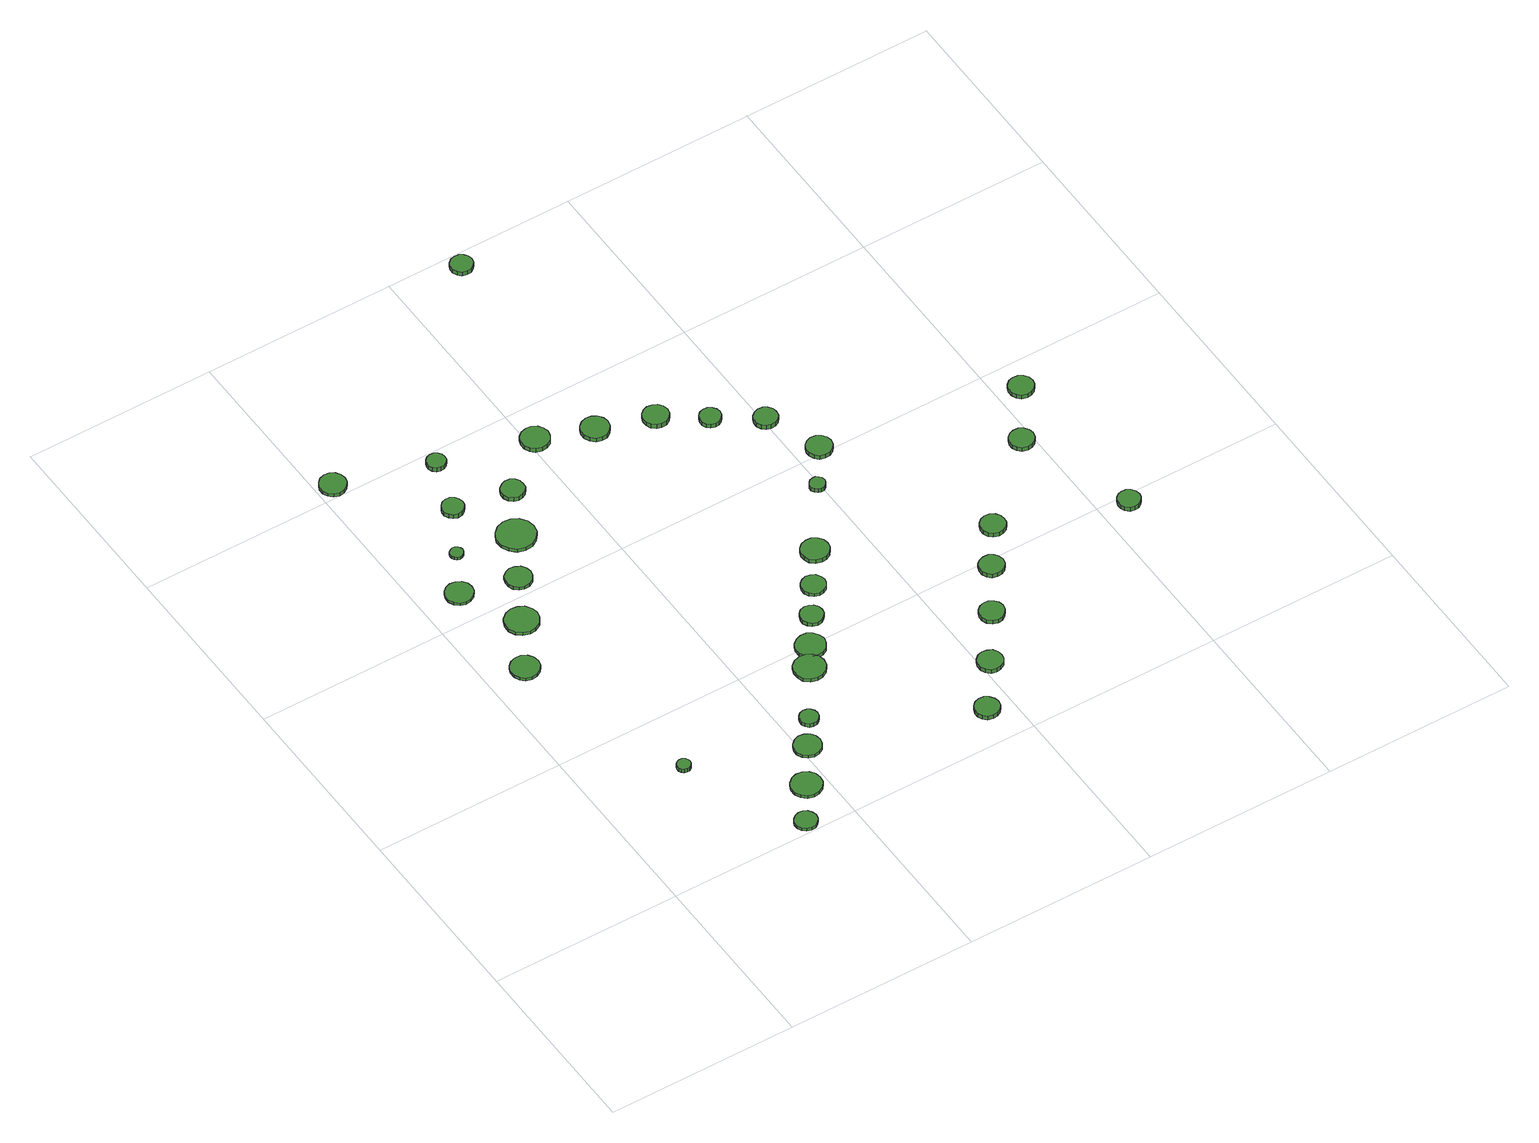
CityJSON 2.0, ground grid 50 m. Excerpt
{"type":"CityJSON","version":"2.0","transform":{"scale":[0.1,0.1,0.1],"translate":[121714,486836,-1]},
"CityObjects":{
"tree1":{"type":"SolitaryVegetationObject","attributes":{"function":"something"},"geometry":[{"type":"MultiSurface","lod":"1","boundaries":[[[0,1,2,3,4,5,6,7,8,9,10,11,12,13,14]],[[15,16,17,18,19,20,21,22,23,24,25,26,27,28,29]],[[0,29,28,1]],[[1,28,27,2]],[[2,27,26,3]],[[3,26,25,4]],[[4,25,24,5]],[[5,24,23,6]],[[6,23,22,7]],[[7,22,21,8]],[[8,21,20,9]],[[9,20,19,10]],[[10,19,18,11]],[[11,18,17,12]],[[12,17,16,13]],[[13,16,15,14]],[[14,15,29,0]]]}]},
"tree2":{"type":"SolitaryVegetationObject","attributes":{"function":"something"},"geometry":[{"type":"MultiSurface","lod":"1","boundaries":[[[30,31,32,33,34,35,36,37,38,39,40,41,42,43,44]],[[45,46,47,48,49,50,51,52,53,54,55,56,57,58,59]],[[30,59,58,31]],[[31,58,57,32]],[[32,57,56,33]],[[33,56,55,34]],[[34,55,54,35]],[[35,54,53,36]],[[36,53,52,37]],[[37,52,51,38]],[[38,51,50,39]],[[39,50,49,40]],[[40,49,48,41]],[[41,48,47,42]],[[42,47,46,43]],[[43,46,45,44]],[[44,45,59,30]]]}]},
"tree3":{"type":"SolitaryVegetationObject","attributes":{"function":"something"},"geometry":[{"type":"MultiSurface","lod":"1","boundaries":[[[60,61,62,63,64,65,66,67,68,69,70,71,72,73,74]],[[75,76,77,78,79,80,81,82,83,84,85,86,87,88,89]],[[60,89,88,61]],[[61,88,87,62]],[[62,87,86,63]],[[63,86,85,64]],[[64,85,84,65]],[[65,84,83,66]],[[66,83,82,67]],[[67,82,81,68]],[[68,81,80,69]],[[69,80,79,70]],[[70,79,78,71]],[[71,78,77,72]],[[72,77,76,73]],[[73,76,75,74]],[[74,75,89,60]]]}]},
"tree4":{"type":"SolitaryVegetationObject","attributes":{"function":"something"},"geometry":[{"type":"MultiSurface","lod":"1","boundaries":[[[90,91,92,93,94,95,96,97,98,99,100,101,102,103,104]],[[105,106,107,108,109,110,111,112,113,114,115,116,117,118,119]],[[90,119,118,91]],[[91,118,117,92]],[[92,117,116,93]],[[93,116,115,94]],[[94,115,114,95]],[[95,114,113,96]],[[96,113,112,97]],[[97,112,111,98]],[[98,111,110,99]],[[99,110,109,100]],[[100,109,108,101]],[[101,108,107,102]],[[102,107,106,103]],[[103,106,105,104]],[[104,105,119,90]]]}]},
"tree5":{"type":"SolitaryVegetationObject","attributes":{"function":"something"},"geometry":[{"type":"MultiSurface","lod":"1","boundaries":[[[120,121,122,123,124,125,126,127,128,129,130,131,132,133,134]],[[135,136,137,138,139,140,141,142,143,144,145,146,147,148,149]],[[120,149,148,121]],[[121,148,147,122]],[[122,147,146,123]],[[123,146,145,124]],[[124,145,144,125]],[[125,144,143,126]],[[126,143,142,127]],[[127,142,141,128]],[[128,141,140,129]],[[129,140,139,130]],[[130,139,138,131]],[[131,138,137,132]],[[132,137,136,133]],[[133,136,135,134]],[[134,135,149,120]]]}]},
"tree6":{"type":"SolitaryVegetationObject","attributes":{"function":"something"},"geometry":[{"type":"MultiSurface","lod":"1","boundaries":[[[150,151,152,153,154,155,156,157,158,159,160,161,162,163,164]],[[165,166,167,168,169,170,171,172,173,174,175,176,177,178,179]],[[150,179,178,151]],[[151,178,177,152]],[[152,177,176,153]],[[153,176,175,154]],[[154,175,174,155]],[[155,174,173,156]],[[156,173,172,157]],[[157,172,171,158]],[[158,171,170,159]],[[159,170,169,160]],[[160,169,168,161]],[[161,168,167,162]],[[162,167,166,163]],[[163,166,165,164]],[[164,165,179,150]]]}]},
"tree7":{"type":"SolitaryVegetationObject","attributes":{"function":"something"},"geometry":[{"type":"MultiSurface","lod":"1","boundaries":[[[180,181,182,183,184,185,186,187,188,189,190,191,192,193,194]],[[195,196,197,198,199,200,201,202,203,204,205,206,207,208,209]],[[180,209,208,181]],[[181,208,207,182]],[[182,207,206,183]],[[183,206,205,184]],[[184,205,204,185]],[[185,204,203,186]],[[186,203,202,187]],[[187,202,201,188]],[[188,201,200,189]],[[189,200,199,190]],[[190,199,198,191]],[[191,198,197,192]],[[192,197,196,193]],[[193,196,195,194]],[[194,195,209,180]]]}]},
"tree8":{"type":"SolitaryVegetationObject","attributes":{"function":"something"},"geometry":[{"type":"MultiSurface","lod":"1","boundaries":[[[210,211,212,213,214,215,216,217,218,219,220,221,222,223,224]],[[225,226,227,228,229,230,231,232,233,234,235,236,237,238,239]],[[210,239,238,211]],[[211,238,237,212]],[[212,237,236,213]],[[213,236,235,214]],[[214,235,234,215]],[[215,234,233,216]],[[216,233,232,217]],[[217,232,231,218]],[[218,231,230,219]],[[219,230,229,220]],[[220,229,228,221]],[[221,228,227,222]],[[222,227,226,223]],[[223,226,225,224]],[[224,225,239,210]]]}]},
"tree9":{"type":"SolitaryVegetationObject","attributes":{"function":"something"},"geometry":[{"type":"MultiSurface","lod":"1","boundaries":[[[240,241,242,243,244,245,246,247,248,249,250,251,252,253,254]],[[255,256,257,258,259,260,261,262,263,264,265,266,267,268,269]],[[240,269,268,241]],[[241,268,267,242]],[[242,267,266,243]],[[243,266,265,244]],[[244,265,264,245]],[[245,264,263,246]],[[246,263,262,247]],[[247,262,261,248]],[[248,261,260,249]],[[249,260,259,250]],[[250,259,258,251]],[[251,258,257,252]],[[252,257,256,253]],[[253,256,255,254]],[[254,255,269,240]]]}]},
"tree10":{"type":"SolitaryVegetationObject","attributes":{"function":"something"},"geometry":[{"type":"MultiSurface","lod":"1","boundaries":[[[270,271,272,273,274,275,276,277,278,279,280,281,282,283,284]],[[285,286,287,288,289,290,291,292,293,294,295,296,297,298,299]],[[270,299,298,271]],[[271,298,297,272]],[[272,297,296,273]],[[273,296,295,274]],[[274,295,294,275]],[[275,294,293,276]],[[276,293,292,277]],[[277,292,291,278]],[[278,291,290,279]],[[279,290,289,280]],[[280,289,288,281]],[[281,288,287,282]],[[282,287,286,283]],[[283,286,285,284]],[[284,285,299,270]]]}]},
"tree11":{"type":"SolitaryVegetationObject","attributes":{"function":"something"},"geometry":[{"type":"MultiSurface","lod":"1","boundaries":[[[300,301,302,303,304,305,306,307,308,309,310,311,312,313,314]],[[315,316,317,318,319,320,321,322,323,324,325,326,327,328,329]],[[300,329,328,301]],[[301,328,327,302]],[[302,327,326,303]],[[303,326,325,304]],[[304,325,324,305]],[[305,324,323,306]],[[306,323,322,307]],[[307,322,321,308]],[[308,321,320,309]],[[309,320,319,310]],[[310,319,318,311]],[[311,318,317,312]],[[312,317,316,313]],[[313,316,315,314]],[[314,315,329,300]]]}]},
"tree12":{"type":"SolitaryVegetationObject","attributes":{"function":"something"},"geometry":[{"type":"MultiSurface","lod":"1","boundaries":[[[330,331,332,333,334,335,336,337,338,339,340,341,342,343,344]],[[345,346,347,348,349,350,351,352,353,354,355,356,357,358,359]],[[330,359,358,331]],[[331,358,357,332]],[[332,357,356,333]],[[333,356,355,334]],[[334,355,354,335]],[[335,354,353,336]],[[336,353,352,337]],[[337,352,351,338]],[[338,351,350,339]],[[339,350,349,340]],[[340,349,348,341]],[[341,348,347,342]],[[342,347,346,343]],[[343,346,345,344]],[[344,345,359,330]]]}]},
"tree13":{"type":"SolitaryVegetationObject","attributes":{"function":"something"},"geometry":[{"type":"MultiSurface","lod":"1","boundaries":[[[360,361,362,363,364,365,366,367,368,369,370,371,372,373,374]],[[375,376,377,378,379,380,381,382,383,384,385,386,387,388,389]],[[360,389,388,361]],[[361,388,387,362]],[[362,387,386,363]],[[363,386,385,364]],[[364,385,384,365]],[[365,384,383,366]],[[366,383,382,367]],[[367,382,381,368]],[[368,381,380,369]],[[369,380,379,370]],[[370,379,378,371]],[[371,378,377,372]],[[372,377,376,373]],[[373,376,375,374]],[[374,375,389,360]]]}]},
"tree14":{"type":"SolitaryVegetationObject","attributes":{"function":"something"},"geometry":[{"type":"MultiSurface","lod":"1","boundaries":[[[390,391,392,393,394,395,396,397,398,399,400,401,402,403,404]],[[405,406,407,408,409,410,411,412,413,414,415,416,417,418,419]],[[390,419,418,391]],[[391,418,417,392]],[[392,417,416,393]],[[393,416,415,394]],[[394,415,414,395]],[[395,414,413,396]],[[396,413,412,397]],[[397,412,411,398]],[[398,411,410,399]],[[399,410,409,400]],[[400,409,408,401]],[[401,408,407,402]],[[402,407,406,403]],[[403,406,405,404]],[[404,405,419,390]]]}]},
"tree15":{"type":"SolitaryVegetationObject","attributes":{"function":"something"},"geometry":[{"type":"MultiSurface","lod":"1","boundaries":[[[420,421,422,423,424,425,426,427,428,429,430,431,432,433,434]],[[435,436,437,438,439,440,441,442,443,444,445,446,447,448,449]],[[420,449,448,421]],[[421,448,447,422]],[[422,447,446,423]],[[423,446,445,424]],[[424,445,444,425]],[[425,444,443,426]],[[426,443,442,427]],[[427,442,441,428]],[[428,441,440,429]],[[429,440,439,430]],[[430,439,438,431]],[[431,438,437,432]],[[432,437,436,433]],[[433,436,435,434]],[[434,435,449,420]]]}]},
"tree16":{"type":"SolitaryVegetationObject","attributes":{"function":"something"},"geometry":[{"type":"MultiSurface","lod":"1","boundaries":[[[450,451,452,453,454,455,456,457,458,459,460,461,462,463,464]],[[465,466,467,468,469,470,471,472,473,474,475,476,477,478,479]],[[450,479,478,451]],[[451,478,477,452]],[[452,477,476,453]],[[453,476,475,454]],[[454,475,474,455]],[[455,474,473,456]],[[456,473,472,457]],[[457,472,471,458]],[[458,471,470,459]],[[459,470,469,460]],[[460,469,468,461]],[[461,468,467,462]],[[462,467,466,463]],[[463,466,465,464]],[[464,465,479,450]]]}]},
"tree17":{"type":"SolitaryVegetationObject","attributes":{"function":"something"},"geometry":[{"type":"MultiSurface","lod":"1","boundaries":[[[480,481,482,483,484,485,486,487,488,489,490,491,492,493,494]],[[495,496,497,498,499,500,501,502,503,504,505,506,507,508,509]],[[480,509,508,481]],[[481,508,507,482]],[[482,507,506,483]],[[483,506,505,484]],[[484,505,504,485]],[[485,504,503,486]],[[486,503,502,487]],[[487,502,501,488]],[[488,501,500,489]],[[489,500,499,490]],[[490,499,498,491]],[[491,498,497,492]],[[492,497,496,493]],[[493,496,495,494]],[[494,495,509,480]]]}]},
"tree18":{"type":"SolitaryVegetationObject","attributes":{"function":"something"},"geometry":[{"type":"MultiSurface","lod":"1","boundaries":[[[510,511,512,513,514,515,516,517,518,519,520,521,522,523,524]],[[525,526,527,528,529,530,531,532,533,534,535,536,537,538,539]],[[510,539,538,511]],[[511,538,537,512]],[[512,537,536,513]],[[513,536,535,514]],[[514,535,534,515]],[[515,534,533,516]],[[516,533,532,517]],[[517,532,531,518]],[[518,531,530,519]],[[519,530,529,520]],[[520,529,528,521]],[[521,528,527,522]],[[522,527,526,523]],[[523,526,525,524]],[[524,525,539,510]]]}]},
"tree19":{"type":"SolitaryVegetationObject","attributes":{"function":"something"},"geometry":[{"type":"MultiSurface","lod":"1","boundaries":[[[540,541,542,543,544,545,546,547,548,549,550,551,552,553,554]],[[555,556,557,558,559,560,561,562,563,564,565,566,567,568,569]],[[540,569,568,541]],[[541,568,567,542]],[[542,567,566,543]],[[543,566,565,544]],[[544,565,564,545]],[[545,564,563,546]],[[546,563,562,547]],[[547,562,561,548]],[[548,561,560,549]],[[549,560,559,550]],[[550,559,558,551]],[[551,558,557,552]],[[552,557,556,553]],[[553,556,555,554]],[[554,555,569,540]]]}]},
"tree20":{"type":"SolitaryVegetationObject","attributes":{"function":"something"},"geometry":[{"type":"MultiSurface","lod":"1","boundaries":[[[570,571,572,573,574,575,576,577,578,579,580,581,582,583,584]],[[585,586,587,588,589,590,591,592,593,594,595,596,597,598,599]],[[570,599,598,571]],[[571,598,597,572]],[[572,597,596,573]],[[573,596,595,574]],[[574,595,594,575]],[[575,594,593,576]],[[576,593,592,577]],[[577,592,591,578]],[[578,591,590,579]],[[579,590,589,580]],[[580,589,588,581]],[[581,588,587,582]],[[582,587,586,583]],[[583,586,585,584]],[[584,585,599,570]]]}]},
"tree21":{"type":"SolitaryVegetationObject","attributes":{"function":"something"},"geometry":[{"type":"MultiSurface","lod":"1","boundaries":[[[600,601,602,603,604,605,606,607,608,609,610,611,612,613,614]],[[615,616,617,618,619,620,621,622,623,624,625,626,627,628,629]],[[600,629,628,601]],[[601,628,627,602]],[[602,627,626,603]],[[603,626,625,604]],[[604,625,624,605]],[[605,624,623,606]],[[606,623,622,607]],[[607,622,621,608]],[[608,621,620,609]],[[609,620,619,610]],[[610,619,618,611]],[[611,618,617,612]],[[612,617,616,613]],[[613,616,615,614]],[[614,615,629,600]]]}]},
"tree22":{"type":"SolitaryVegetationObject","attributes":{"function":"something"},"geometry":[{"type":"MultiSurface","lod":"1","boundaries":[[[630,631,632,633,634,635,636,637,638,639,640,641,642,643,644]],[[645,646,647,648,649,650,651,652,653,654,655,656,657,658,659]],[[630,659,658,631]],[[631,658,657,632]],[[632,657,656,633]],[[633,656,655,634]],[[634,655,654,635]],[[635,654,653,636]],[[636,653,652,637]],[[637,652,651,638]],[[638,651,650,639]],[[639,650,649,640]],[[640,649,648,641]],[[641,648,647,642]],[[642,647,646,643]],[[643,646,645,644]],[[644,645,659,630]]]}]},
"tree23":{"type":"SolitaryVegetationObject","attributes":{"function":"something"},"geometry":[{"type":"MultiSurface","lod":"1","boundaries":[[[660,661,662,663,664,665,666,667,668,669,670,671,672,673,674]],[[675,676,677,678,679,680,681,682,683,684,685,686,687,688,689]],[[660,689,688,661]],[[661,688,687,662]],[[662,687,686,663]],[[663,686,685,664]],[[664,685,684,665]],[[665,684,683,666]],[[666,683,682,667]],[[667,682,681,668]],[[668,681,680,669]],[[669,680,679,670]],[[670,679,678,671]],[[671,678,677,672]],[[672,677,676,673]],[[673,676,675,674]],[[674,675,689,660]]]}]},
"tree24":{"type":"SolitaryVegetationObject","attributes":{"function":"something"},"geometry":[{"type":"MultiSurface","lod":"1","boundaries":[[[690,691,692,693,694,695,696,697,698,699,700,701,702,703,704]],[[705,706,707,708,709,710,711,712,713,714,715,716,717,718,719]],[[690,719,718,691]],[[691,718,717,692]],[[692,717,716,693]],[[693,716,715,694]],[[694,715,714,695]],[[695,714,713,696]],[[696,713,712,697]],[[697,712,711,698]],[[698,711,710,699]],[[699,710,709,700]],[[700,709,708,701]],[[701,708,707,702]],[[702,707,706,703]],[[703,706,705,704]],[[704,705,719,690]]]}]},
"tree25":{"type":"SolitaryVegetationObject","attributes":{"function":"something"},"geometry":[{"type":"MultiSurface","lod":"1","boundaries":[[[720,721,722,723,724,725,726,727,728,729,730,731,732,733,734]],[[735,736,737,738,739,740,741,742,743,744,745,746,747,748,749]],[[720,749,748,721]],[[721,748,747,722]],[[722,747,746,723]],[[723,746,745,724]],[[724,745,744,725]],[[725,744,743,726]],[[726,743,742,727]],[[727,742,741,728]],[[728,741,740,729]],[[729,740,739,730]],[[730,739,738,731]],[[731,738,737,732]],[[732,737,736,733]],[[733,736,735,734]],[[734,735,749,720]]]}]},
"tree26":{"type":"SolitaryVegetationObject","attributes":{"function":"something"},"geometry":[{"type":"MultiSurface","lod":"1","boundaries":[[[750,751,752,753,754,755,756,757,758,759,760,761,762,763,764]],[[765,766,767,768,769,770,771,772,773,774,775,776,777,778,779]],[[750,779,778,751]],[[751,778,777,752]],[[752,777,776,753]],[[753,776,775,754]],[[754,775,774,755]],[[755,774,773,756]],[[756,773,772,757]],[[757,772,771,758]],[[758,771,770,759]],[[759,770,769,760]],[[760,769,768,761]],[[761,768,767,762]],[[762,767,766,763]],[[763,766,765,764]],[[764,765,779,750]]]}]},
"tree27":{"type":"SolitaryVegetationObject","attributes":{"function":"something"},"geometry":[{"type":"MultiSurface","lod":"1","boundaries":[[[780,781,782,783,784,785,786,787,788,789,790,791,792,793,794]],[[795,796,797,798,799,800,801,802,803,804,805,806,807,808,809]],[[780,809,808,781]],[[781,808,807,782]],[[782,807,806,783]],[[783,806,805,784]],[[784,805,804,785]],[[785,804,803,786]],[[786,803,802,787]],[[787,802,801,788]],[[788,801,800,789]],[[789,800,799,790]],[[790,799,798,791]],[[791,798,797,792]],[[792,797,796,793]],[[793,796,795,794]],[[794,795,809,780]]]}]},
"tree28":{"type":"SolitaryVegetationObject","attributes":{"function":"something"},"geometry":[{"type":"MultiSurface","lod":"1","boundaries":[[[810,811,812,813,814,815,816,817,818,819,820,821,822,823,824]],[[825,826,827,828,829,830,831,832,833,834,835,836,837,838,839]],[[810,839,838,811]],[[811,838,837,812]],[[812,837,836,813]],[[813,836,835,814]],[[814,835,834,815]],[[815,834,833,816]],[[816,833,832,817]],[[817,832,831,818]],[[818,831,830,819]],[[819,830,829,820]],[[820,829,828,821]],[[821,828,827,822]],[[822,827,826,823]],[[823,826,825,824]],[[824,825,839,810]]]}]},
"tree29":{"type":"SolitaryVegetationObject","attributes":{"function":"something"},"geometry":[{"type":"MultiSurface","lod":"1","boundaries":[[[840,841,842,843,844,845,846,847,848,849,850,851,852,853,854]],[[855,856,857,858,859,860,861,862,863,864,865,866,867,868,869]],[[840,869,868,841]],[[841,868,867,842]],[[842,867,866,843]],[[843,866,865,844]],[[844,865,864,845]],[[845,864,863,846]],[[846,863,862,847]],[[847,862,861,848]],[[848,861,860,849]],[[849,860,859,850]],[[850,859,858,851]],[[851,858,857,852]],[[852,857,856,853]],[[853,856,855,854]],[[854,855,869,840]]]}]},
"tree30":{"type":"SolitaryVegetationObject","attributes":{"function":"something"},"geometry":[{"type":"MultiSurface","lod":"1","boundaries":[[[870,871,872,873,874,875,876,877,878,879,880,881,882,883,884]],[[885,886,887,888,889,890,891,892,893,894,895,896,897,898,899]],[[870,899,898,871]],[[871,898,897,872]],[[872,897,896,873]],[[873,896,895,874]],[[874,895,894,875]],[[875,894,893,876]],[[876,893,892,877]],[[877,892,891,878]],[[878,891,890,879]],[[879,890,889,880]],[[880,889,888,881]],[[881,888,887,882]],[[882,887,886,883]],[[883,886,885,884]],[[884,885,899,870]]]}]},
"tree31":{"type":"SolitaryVegetationObject","attributes":{"function":"something"},"geometry":[{"type":"MultiSurface","lod":"1","boundaries":[[[900,901,902,903,904,905,906,907,908,909,910,911,912,913,914]],[[915,916,917,918,919,920,921,922,923,924,925,926,927,928,929]],[[900,929,928,901]],[[901,928,927,902]],[[902,927,926,903]],[[903,926,925,904]],[[904,925,924,905]],[[905,924,923,906]],[[906,923,922,907]],[[907,922,921,908]],[[908,921,920,909]],[[909,920,919,910]],[[910,919,918,911]],[[911,918,917,912]],[[912,917,916,913]],[[913,916,915,914]],[[914,915,929,900]]]}]},
"tree32":{"type":"SolitaryVegetationObject","attributes":{"function":"something"},"geometry":[{"type":"MultiSurface","lod":"1","boundaries":[[[930,931,932,933,934,935,936,937,938,939,940,941,942,943,944]],[[945,946,947,948,949,950,951,952,953,954,955,956,957,958,959]],[[930,959,958,931]],[[931,958,957,932]],[[932,957,956,933]],[[933,956,955,934]],[[934,955,954,935]],[[935,954,953,936]],[[936,953,952,937]],[[937,952,951,938]],[[938,951,950,939]],[[939,950,949,940]],[[940,949,948,941]],[[941,948,947,942]],[[942,947,946,943]],[[943,946,945,944]],[[944,945,959,930]]]}]},
"tree33":{"type":"SolitaryVegetationObject","attributes":{"function":"something"},"geometry":[{"type":"MultiSurface","lod":"1","boundaries":[[[960,961,962,963,964,965,966,967,968,969,970,971,972,973,974]],[[975,976,977,978,979,980,981,982,983,984,985,986,987,988,989]],[[960,989,988,961]],[[961,988,987,962]],[[962,987,986,963]],[[963,986,985,964]],[[964,985,984,965]],[[965,984,983,966]],[[966,983,982,967]],[[967,982,981,968]],[[968,981,980,969]],[[969,980,979,970]],[[970,979,978,971]],[[971,978,977,972]],[[972,977,976,973]],[[973,976,975,974]],[[974,975,989,960]]]}]},
"tree34":{"type":"SolitaryVegetationObject","attributes":{"function":"something"},"geometry":[{"type":"MultiSurface","lod":"1","boundaries":[[[990,991,992,993,994,995,996,997,998,999,1000,1001,1002,1003,1004]],[[1005,1006,1007,1008,1009,1010,1011,1012,1013,1014,1015,1016,1017,1018,1019]],[[990,1019,1018,991]],[[991,1018,1017,992]],[[992,1017,1016,993]],[[993,1016,1015,994]],[[994,1015,1014,995]],[[995,1014,1013,996]],[[996,1013,1012,997]],[[997,1012,1011,998]],[[998,1011,1010,999]],[[999,1010,1009,1000]],[[1000,1009,1008,1001]],[[1001,1008,1007,1002]],[[1002,1007,1006,1003]],[[1003,1006,1005,1004]],[[1004,1005,1019,990]]]}]},
"tree35":{"type":"SolitaryVegetationObject","attributes":{"function":"something"},"geometry":[{"type":"MultiSurface","lod":"1","boundaries":[[[1020,1021,1022,1023,1024,1025,1026,1027,1028,1029,1030,1031,1032,1033,1034]],[[1035,1036,1037,1038,1039,1040,1041,1042,1043,1044,1045,1046,1047,1048,1049]],[[1020,1049,1048,1021]],[[1021,1048,1047,1022]],[[1022,1047,1046,1023]],[[1023,1046,1045,1024]],[[1024,1045,1044,1025]],[[1025,1044,1043,1026]],[[1026,1043,1042,1027]],[[1027,1042,1041,1028]],[[1028,1041,1040,1029]],[[1029,1040,1039,1030]],[[1030,1039,1038,1031]],[[1031,1038,1037,1032]],[[1032,1037,1036,1033]],[[1033,1036,1035,1034]],[[1034,1035,1049,1020]]]}]},
"tree36":{"type":"SolitaryVegetationObject","attributes":{"function":"something"},"geometry":[{"type":"MultiSurface","lod":"1","boundaries":[[[1050,1051,1052,1053,1054,1055,1056,1057,1058,1059,1060,1061,1062,1063,1064]],[[1065,1066,1067,1068,1069,1070,1071,1072,1073,1074,1075,1076,1077,1078,1079]],[[1050,1079,1078,1051]],[[1051,1078,1077,1052]],[[1052,1077,1076,1053]],[[1053,1076,1075,1054]],[[1054,1075,1074,1055]],[[1055,1074,1073,1056]],[[1056,1073,1072,1057]],[[1057,1072,1071,1058]],[[1058,1071,1070,1059]],[[1059,1070,1069,1060]],[[1060,1069,1068,1061]],[[1061,1068,1067,1062]],[[1062,1067,1066,1063]],[[1063,1066,1065,1064]],[[1064,1065,1079,1050]]]}]}
},
"vertices":[
[257,332,21],[255,339,21],[251,345,21],[245,349,21],[237,349,21],[230,347,21],[225,342,21],[222,336,21],[222,328,21],[225,322,21],[230,317,21],[237,315,21],[245,315,21],[251,319,21],[255,325,21],[255,325,9],[251,319,9],[245,315,9],[237,315,9],[230,317,9],[225,322,9],[222,328,9],[222,336,9],[225,342,9],[230,347,9],[237,349,9],[245,349,9],[251,345,9],[255,339,9],[257,332,9],
[137,799,15],[134,814,15],[125,827,15],[111,835,15],[96,836,15],[81,831,15],[70,821,15],[64,807,15],[64,791,15],[70,777,15],[81,767,15],[96,762,15],[111,764,15],[125,772,15],[134,784,15],[134,784,7],[125,772,7],[111,764,7],[96,762,7],[81,767,7],[70,777,7],[64,791,7],[64,807,7],[70,821,7],[81,831,7],[96,836,7],[111,835,7],[125,827,7],[134,814,7],[137,799,7],
[413,31,16],[410,42,16],[403,52,16],[393,58,16],[381,59,16],[370,55,16],[361,47,16],[356,37,16],[356,25,16],[361,14,16],[370,6,16],[381,2,16],[393,3,16],[403,9,16],[410,19,16],[410,19,7],[403,9,7],[393,3,7],[381,2,7],[370,6,7],[361,14,7],[356,25,7],[356,37,7],[361,47,7],[370,55,7],[381,59,7],[393,58,7],[403,52,7],[410,42,7],[413,31,7],
[136,1083,15],[133,1097,15],[124,1109,15],[111,1116,15],[97,1118,15],[83,1113,15],[72,1104,15],[66,1090,15],[66,1076,15],[72,1062,15],[83,1052,15],[97,1048,15],[111,1049,15],[124,1057,15],[133,1069,15],[133,1069,7],[124,1057,7],[111,1049,7],[97,1048,7],[83,1052,7],[72,1062,7],[66,1076,7],[66,1090,7],[72,1104,7],[83,1113,7],[97,1118,7],[111,1116,7],[124,1109,7],[133,1097,7],[136,1083,7],
[218,929,17],[214,946,17],[204,961,17],[188,969,17],[171,971,17],[154,966,17],[140,954,17],[133,938,17],[133,920,17],[140,904,17],[154,892,17],[171,886,17],[188,888,17],[204,897,17],[214,912,17],[214,912,7],[204,897,7],[188,888,7],[171,886,7],[154,892,7],[140,904,7],[133,920,7],[133,938,7],[140,954,7],[154,966,7],[171,971,7],[188,969,7],[204,961,7],[214,946,7],[218,929,7],
[487,127,15],[484,143,15],[474,156,15],[460,164,15],[444,166,15],[429,161,15],[417,150,15],[410,135,15],[410,119,15],[417,104,15],[429,93,15],[444,88,15],[460,90,15],[474,98,15],[484,111,15],[484,111,6],[474,98,6],[460,90,6],[444,88,6],[429,93,6],[417,104,6],[410,119,6],[410,135,6],[417,150,6],[429,161,6],[444,166,6],[460,164,6],[474,156,6],[484,143,6],[487,127,6],
[76,1535,16],[73,1549,16],[65,1561,16],[53,1568,16],[39,1569,16],[25,1565,16],[15,1555,16],[9,1542,16],[9,1528,16],[15,1515,16],[25,1505,16],[39,1501,16],[53,1503,16],[65,1510,16],[73,1521,16],[73,1521,6],[65,1510,6],[53,1503,6],[39,1501,6],[25,1505,6],[15,1515,6],[9,1528,6],[9,1542,6],[15,1555,6],[25,1565,6],[39,1569,6],[53,1568,6],[65,1561,6],[73,1549,6],[76,1535,6],
[183,1194,15],[181,1201,15],[177,1206,15],[171,1210,15],[164,1211,15],[157,1208,15],[152,1204,15],[149,1197,15],[149,1190,15],[152,1184,15],[157,1179,15],[164,1177,15],[171,1178,15],[177,1181,15],[181,1187,15],[181,1187,6],[177,1181,6],[171,1178,6],[164,1177,6],[157,1179,6],[152,1184,6],[149,1190,6],[149,1197,6],[152,1204,6],[157,1208,6],[164,1211,6],[171,1210,6],[177,1206,6],[181,1201,6],[183,1194,6],
[278,1049,15],[275,1062,15],[267,1074,15],[254,1081,15],[240,1083,15],[227,1078,15],[216,1069,15],[211,1056,15],[211,1041,15],[216,1029,15],[227,1019,15],[240,1015,15],[254,1016,15],[267,1023,15],[275,1035,15],[275,1035,6],[267,1023,6],[254,1016,6],[240,1015,6],[227,1019,6],[216,1029,6],[211,1041,6],[211,1056,6],[216,1069,6],[227,1078,6],[240,1083,6],[254,1081,6],[267,1074,6],[275,1062,6],[278,1049,6],
[553,230,15],[550,244,15],[542,256,15],[529,263,15],[515,265,15],[501,260,15],[490,250,15],[484,237,15],[484,223,15],[490,210,15],[501,200,15],[515,195,15],[529,197,15],[542,204,15],[550,216,15],[550,216,6],[542,204,6],[529,197,6],[515,195,6],[501,200,6],[490,210,6],[484,223,6],[484,237,6],[490,250,6],[501,260,6],[515,265,6],[529,263,6],[542,256,6],[550,244,6],[553,230,6],
[264,1319,19],[262,1330,19],[255,1340,19],[245,1346,19],[233,1347,19],[222,1343,19],[214,1335,19],[209,1325,19],[209,1313,19],[214,1303,19],[222,1295,19],[233,1291,19],[245,1292,19],[255,1298,19],[262,1308,19],[262,1308,6],[255,1298,6],[245,1292,6],[233,1291,6],[222,1295,6],[214,1303,6],[209,1313,6],[209,1325,6],[214,1335,6],[222,1343,6],[233,1347,6],[245,1346,6],[255,1340,6],[262,1330,6],[264,1319,6],
[593,302,17],[591,312,17],[585,320,17],[577,325,17],[567,326,17],[557,323,17],[550,316,17],[546,307,17],[546,297,17],[550,288,17],[557,281,17],[567,278,17],[577,279,17],[585,284,17],[591,292,17],[591,292,6],[585,284,6],[577,279,6],[567,278,6],[557,281,6],[550,288,6],[546,297,6],[546,307,6],[550,316,6],[557,323,6],[567,326,6],[577,325,6],[585,320,6],[591,312,6],[593,302,6],
[363,1166,16],[359,1186,16],[346,1203,16],[329,1213,16],[308,1215,16],[289,1209,16],[274,1195,16],[265,1176,16],[265,1156,16],[274,1137,16],[289,1123,16],[308,1117,16],[329,1119,16],[346,1129,16],[359,1146,16],[359,1146,6],[346,1129,6],[329,1119,6],[308,1117,6],[289,1123,6],[274,1137,6],[265,1156,6],[265,1176,6],[274,1195,6],[289,1209,6],[308,1215,6],[329,1213,6],[346,1203,6],[359,1186,6],[363,1166,6],
[306,1460,22],[304,1470,22],[298,1478,22],[289,1483,22],[279,1484,22],[269,1481,22],[262,1474,22],[258,1465,22],[258,1455,22],[262,1446,22],[269,1439,22],[279,1436,22],[289,1437,22],[298,1442,22],[304,1450,22],[304,1450,9],[298,1442,9],[289,1437,9],[279,1436,9],[269,1439,9],[262,1446,9],[258,1455,9],[258,1465,9],[262,1474,9],[269,1481,9],[279,1484,9],[289,1483,9],[298,1478,9],[304,1470,9],[306,1460,9],
[414,1289,20],[412,1301,20],[405,1311,20],[394,1318,20],[381,1319,20],[370,1315,20],[360,1307,20],[355,1295,20],[355,1283,20],[360,1271,20],[370,1263,20],[381,1259,20],[394,1261,20],[405,1267,20],[412,1277,20],[412,1277,7],[405,1267,7],[394,1261,7],[381,1259,7],[370,1263,7],[360,1271,7],[355,1283,7],[355,1295,7],[360,1307,7],[370,1315,7],[381,1319,7],[394,1318,7],[405,1311,7],[412,1301,7],[414,1289,7],
[698,436,16],[695,452,16],[685,466,16],[670,474,16],[654,476,16],[638,471,16],[625,460,16],[619,444,16],[619,428,16],[625,412,16],[638,401,16],[654,396,16],[670,398,16],[685,406,16],[695,420,16],[695,420,6],[685,406,6],[670,398,6],[654,396,6],[638,401,6],[625,412,6],[619,428,6],[619,444,6],[625,460,6],[638,471,6],[654,476,6],[670,474,6],[685,466,6],[695,452,6],[698,436,6],
[736,494,16],[732,509,16],[723,522,16],[710,530,16],[694,531,16],[679,526,16],[667,516,16],[661,502,16],[661,486,16],[667,471,16],[679,461,16],[694,456,16],[710,458,16],[723,465,16],[732,478,16],[732,478,6],[723,465,6],[710,458,6],[694,456,6],[679,461,6],[667,471,6],[661,486,6],[661,502,6],[667,516,6],[679,526,6],[694,531,6],[710,530,6],[723,522,6],[732,509,6],[736,494,6],
[782,573,17],[780,585,17],[773,595,17],[762,601,17],[750,603,17],[738,599,17],[729,591,17],[724,579,17],[724,567,17],[729,556,17],[738,548,17],[750,544,17],[762,545,17],[773,552,17],[780,561,17],[780,561,6],[773,552,6],[762,545,6],[750,544,6],[738,548,6],[729,556,6],[724,567,6],[724,579,6],[729,591,6],[738,599,6],[750,603,6],[762,601,6],[773,595,6],[780,585,6],[782,573,6],
[554,1398,19],[550,1413,19],[542,1425,19],[529,1433,19],[514,1434,19],[499,1430,19],[488,1420,19],[482,1406,19],[482,1391,19],[488,1377,19],[499,1367,19],[514,1362,19],[529,1364,19],[542,1371,19],[550,1384,19],[550,1384,6],[542,1371,6],[529,1364,6],[514,1362,6],[499,1367,6],[488,1377,6],[482,1391,6],[482,1406,6],[488,1420,6],[499,1430,6],[514,1434,6],[529,1433,6],[542,1425,6],[550,1413,6],[554,1398,6],
[967,100,19],[964,113,19],[956,124,19],[945,131,19],[932,132,19],[919,128,19],[909,119,19],[904,107,19],[904,94,19],[909,82,19],[919,73,19],[932,69,19],[945,70,19],[956,77,19],[964,87,19],[964,87,7],[956,77,7],[945,70,7],[932,69,7],[919,73,7],[909,82,7],[904,94,7],[904,107,7],[909,119,7],[919,128,7],[932,132,7],[945,131,7],[956,124,7],[964,113,7],[967,100,7],
[840,652,16],[837,664,16],[830,675,16],[819,681,16],[806,683,16],[794,679,16],[784,670,16],[779,658,16],[779,646,16],[784,634,16],[794,625,16],[806,621,16],[819,623,16],[830,629,16],[837,640,16],[837,640,6],[830,629,6],[819,623,6],[806,621,6],[794,625,6],[784,634,6],[779,646,6],[779,658,6],[784,670,6],[794,679,6],[806,683,6],[819,681,6],[830,675,6],[837,664,6],[840,652,6],
[690,1351,17],[687,1365,17],[678,1378,17],[665,1385,17],[650,1387,17],[636,1382,17],[625,1372,17],[619,1358,17],[619,1343,17],[625,1329,17],[636,1319,17],[650,1315,17],[665,1316,17],[678,1324,17],[687,1336,17],[687,1336,5],[678,1324,5],[665,1316,5],[650,1315,5],[636,1319,5],[625,1329,5],[619,1343,5],[619,1358,5],[625,1372,5],[636,1382,5],[650,1387,5],[665,1385,5],[678,1378,5],[687,1365,5],[690,1351,5],
[1054,221,20],[1051,234,20],[1044,245,20],[1032,251,20],[1019,253,20],[1006,249,20],[996,240,20],[991,228,20],[991,214,20],[996,202,20],[1006,193,20],[1019,189,20],[1032,191,20],[1044,197,20],[1051,208,20],[1051,208,8],[1044,197,8],[1032,191,8],[1019,189,8],[1006,193,8],[996,202,8],[991,214,8],[991,228,8],[996,240,8],[1006,249,8],[1019,253,8],[1032,251,8],[1044,245,8],[1051,234,8],[1054,221,8],
[909,744,17],[906,758,17],[897,770,17],[884,778,17],[870,779,17],[855,775,17],[844,765,17],[838,751,17],[838,737,17],[844,723,17],[855,713,17],[870,709,17],[884,710,17],[897,717,17],[906,729,17],[906,729,5],[897,717,5],[884,710,5],[870,709,5],[855,713,5],[844,723,5],[838,737,5],[838,751,5],[844,765,5],[855,775,5],[870,779,5],[884,778,5],[897,770,5],[906,758,5],[909,744,5],
[827,1305,19],[824,1319,19],[816,1330,19],[804,1336,19],[790,1338,19],[778,1334,19],[767,1325,19],[762,1312,19],[762,1298,19],[767,1286,19],[778,1277,19],[790,1273,19],[804,1274,19],[816,1281,19],[824,1292,19],[824,1292,6],[816,1281,6],[804,1274,6],[790,1273,6],[778,1277,6],[767,1286,6],[762,1298,6],[762,1312,6],[767,1325,6],[778,1334,6],[790,1338,6],[804,1336,6],[816,1330,6],[824,1319,6],[827,1305,6],
[1143,351,20],[1140,364,20],[1132,374,20],[1121,381,20],[1108,382,20],[1095,378,20],[1085,369,20],[1080,357,20],[1080,344,20],[1085,332,20],[1095,323,20],[1108,319,20],[1121,320,20],[1132,327,20],[1140,338,20],[1140,338,8],[1132,327,8],[1121,320,8],[1108,319,8],[1095,323,8],[1085,332,8],[1080,344,8],[1080,357,8],[1085,369,8],[1095,378,8],[1108,382,8],[1121,381,8],[1132,374,8],[1140,364,8],[1143,351,8],
[704,1956,22],[701,1967,22],[694,1977,22],[684,1983,22],[672,1984,22],[661,1981,22],[652,1973,22],[647,1962,22],[647,1950,22],[652,1939,22],[661,1931,22],[672,1928,22],[684,1929,22],[694,1935,22],[701,1944,22],[701,1944,10],[694,1935,10],[684,1929,10],[672,1928,10],[661,1931,10],[652,1939,10],[647,1950,10],[647,1962,10],[652,1973,10],[661,1981,10],[672,1984,10],[684,1983,10],[694,1977,10],[701,1967,10],[704,1956,10],
[1011,914,21],[1009,923,21],[1004,929,21],[997,934,21],[989,934,21],[981,932,21],[975,926,21],[971,919,21],[971,910,21],[975,903,21],[981,897,21],[989,895,21],[997,895,21],[1004,900,21],[1009,906,21],[1009,906,9],[1004,900,9],[997,895,9],[989,895,9],[981,897,9],[975,903,9],[971,910,9],[971,919,9],[975,926,9],[981,932,9],[989,934,9],[997,934,9],[1004,929,9],[1009,923,9],[1011,914,9],
[924,1230,22],[922,1241,22],[915,1250,22],[905,1256,22],[894,1257,22],[883,1253,22],[875,1246,22],[871,1236,22],[871,1224,22],[875,1214,22],[883,1207,22],[894,1203,22],[905,1204,22],[915,1210,22],[922,1219,22],[922,1219,9],[915,1210,9],[905,1204,9],[894,1203,9],[883,1207,9],[875,1214,9],[871,1224,9],[871,1236,9],[875,1246,9],[883,1253,9],[894,1257,9],[905,1256,9],[915,1250,9],[922,1241,9],[924,1230,9],
[1223,475,20],[1220,488,20],[1212,498,20],[1201,505,20],[1188,506,20],[1175,502,20],[1165,494,20],[1160,481,20],[1160,468,20],[1165,456,20],[1175,447,20],[1188,443,20],[1201,444,20],[1212,451,20],[1220,462,20],[1220,462,8],[1212,451,8],[1201,444,8],[1188,443,8],[1175,447,8],[1165,456,8],[1160,468,8],[1160,481,8],[1165,494,8],[1175,502,8],[1188,506,8],[1201,505,8],[1212,498,8],[1220,488,8],[1223,475,8],
[1031,1153,29],[1029,1165,29],[1021,1175,29],[1011,1181,29],[998,1182,29],[986,1178,29],[977,1170,29],[972,1159,29],[972,1146,29],[977,1135,29],[986,1127,29],[998,1123,29],[1011,1124,29],[1021,1130,29],[1029,1140,29],[1029,1140,16],[1021,1130,16],[1011,1124,16],[998,1123,16],[986,1127,16],[977,1135,16],[972,1146,16],[972,1159,16],[977,1170,16],[986,1178,16],[998,1182,16],[1011,1181,16],[1021,1175,16],[1029,1165,16],[1031,1153,16],
[1090,1009,26],[1087,1022,26],[1079,1033,26],[1067,1040,26],[1053,1041,26],[1040,1037,26],[1030,1028,26],[1025,1015,26],[1025,1002,26],[1030,989,26],[1040,980,26],[1053,976,26],[1067,977,26],[1079,984,26],[1087,995,26],[1087,995,14],[1079,984,14],[1067,977,14],[1053,976,14],[1040,980,14],[1030,989,14],[1025,1002,14],[1025,1015,14],[1030,1028,14],[1040,1037,14],[1053,1041,14],[1067,1040,14],[1079,1033,14],[1087,1022,14],[1090,1009,14],
[1296,582,20],[1294,595,20],[1286,606,20],[1274,613,20],[1261,614,20],[1248,610,20],[1239,601,20],[1233,589,20],[1233,576,20],[1239,563,20],[1248,555,20],[1261,550,20],[1274,552,20],[1286,558,20],[1294,569,20],[1294,569,8],[1286,558,8],[1274,552,8],[1261,550,8],[1248,555,8],[1239,563,8],[1233,576,8],[1233,589,8],[1239,601,8],[1248,610,8],[1261,614,8],[1274,613,8],[1286,606,8],[1294,595,8],[1296,582,8],
[1502,774,21],[1499,787,21],[1491,798,21],[1480,805,21],[1467,806,21],[1454,802,21],[1444,793,21],[1439,781,21],[1439,768,21],[1444,756,21],[1454,747,21],[1467,743,21],[1480,744,21],[1491,751,21],[1499,761,21],[1499,761,9],[1491,751,9],[1480,744,9],[1467,743,9],[1454,747,9],[1444,756,9],[1439,768,9],[1439,781,9],[1444,793,9],[1454,802,9],[1467,806,9],[1480,805,9],[1491,798,9],[1499,787,9],[1502,774,9],
[1604,475,21],[1601,487,21],[1594,497,21],[1584,503,21],[1572,504,21],[1561,501,21],[1552,493,21],[1547,482,21],[1547,469,21],[1552,458,21],[1561,450,21],[1572,447,21],[1584,448,21],[1594,454,21],[1601,464,21],[1601,464,8],[1594,454,8],[1584,448,8],[1572,447,8],[1561,450,8],[1552,458,8],[1547,469,8],[1547,482,8],[1552,493,8],[1561,501,8],[1572,504,8],[1584,503,8],[1594,497,8],[1601,487,8],[1604,475,8],
[1591,914,24],[1588,927,24],[1580,938,24],[1569,944,24],[1556,946,24],[1543,942,24],[1533,933,24],[1528,921,24],[1528,907,24],[1533,895,24],[1543,886,24],[1556,882,24],[1569,884,24],[1580,890,24],[1588,901,24],[1588,901,12],[1580,890,12],[1569,884,12],[1556,882,12],[1543,886,12],[1533,895,12],[1528,907,12],[1528,921,12],[1533,933,12],[1543,942,12],[1556,946,12],[1569,944,12],[1580,938,12],[1588,927,12],[1591,914,12]
]}
